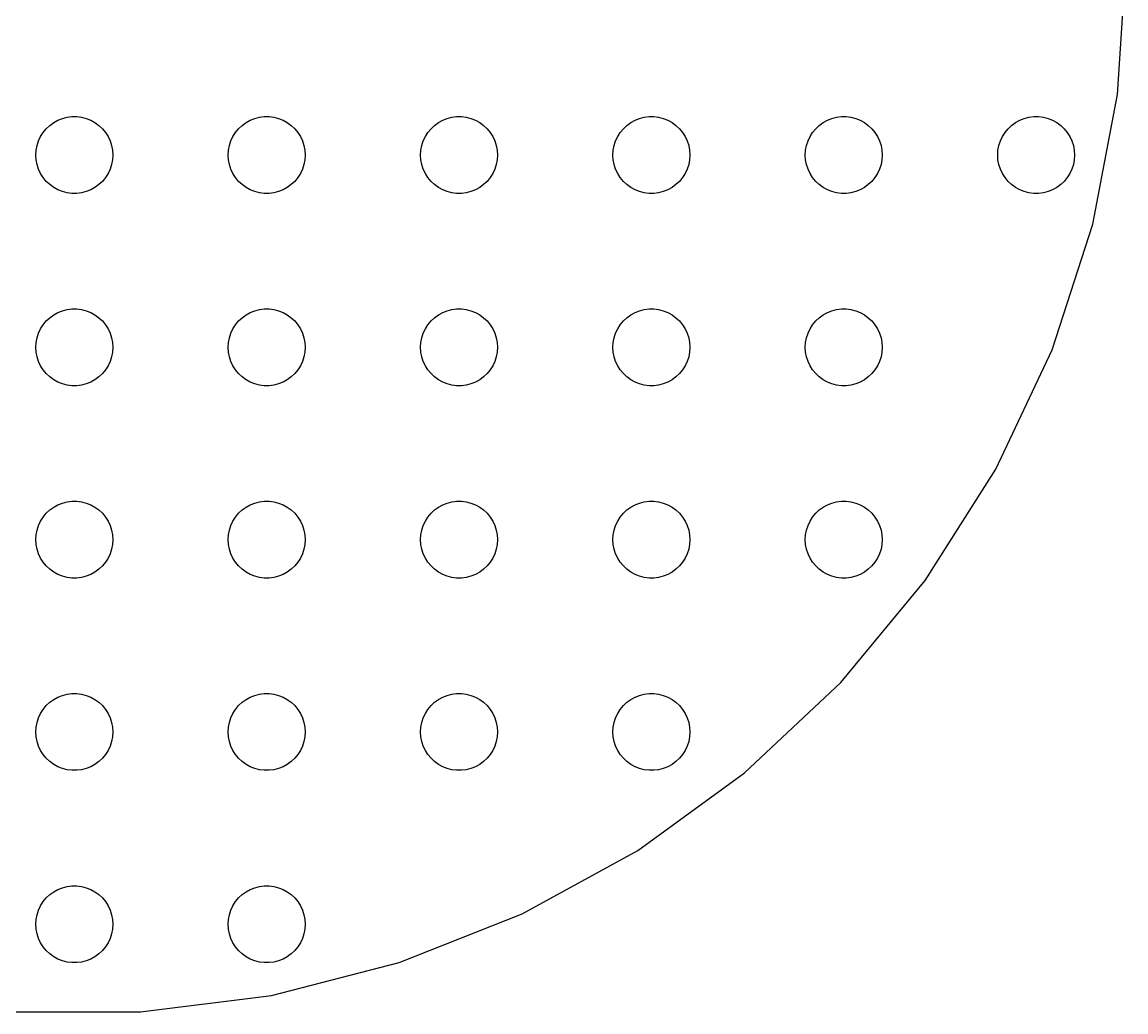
# Model space of a CAD drawing. Header units: metres. Extents: x -82 to 82, y -82 to 82.
# Drawn here: x -4.1 to 82, y -81.8 to -4.6 of the extents above; entities that cross this region are included whole.
import ezdxf

# ---------------------------------------------------------------- set-up
doc = ezdxf.new("R2010")
doc.units = ezdxf.units.M

msp = doc.modelspace()

# ---------------------------------------------------------------- linework, layer by layer
for p, q in [((81.3534, -10.2773), (82, 0)), ((79.4238, -20.3926), (81.3534, -10.2773)), ((-0.56213, -12.0531), (-0.18837, -12.0059)), ((-0.18837, -12.0059), (0.18837, -12.0059)), ((0.18837, -12.0059), (0.56213, -12.0531)), ((14.4379, -12.0531), (14.8116, -12.0059)), ((14.8116, -12.0059), (15.1884, -12.0059)), ((15.1884, -12.0059), (15.5621, -12.0531)), ((29.4379, -12.0531), (29.8116, -12.0059)), ((29.8116, -12.0059), (30.1884, -12.0059)), ((30.1884, -12.0059), (30.5621, -12.0531)), ((44.4379, -12.0531), (44.8116, -12.0059)), ((44.8116, -12.0059), (45.1884, -12.0059)), ((45.1884, -12.0059), (45.5621, -12.0531)), ((59.4379, -12.0531), (59.8116, -12.0059)), ((59.8116, -12.0059), (60.1884, -12.0059)), ((60.1884, -12.0059), (60.5621, -12.0531)), ((74.4379, -12.0531), (74.8116, -12.0059)), ((74.8116, -12.0059), (75.1884, -12.0059)), ((75.1884, -12.0059), (75.5621, -12.0531)), ((-2.1869, -12.9464), (-1.91226, -12.6884)), ((-1.91226, -12.6884), (-1.60747, -12.467)), ((-1.60747, -12.467), (-1.27733, -12.2855)), ((-1.27733, -12.2855), (-0.92705, -12.1468)), ((-0.92705, -12.1468), (-0.56213, -12.0531)), ((0.56213, -12.0531), (0.92705, -12.1468)), ((0.92705, -12.1468), (1.27733, -12.2855)), ((1.27733, -12.2855), (1.60747, -12.467)), ((1.60747, -12.467), (1.91226, -12.6884)), ((1.91226, -12.6884), (2.1869, -12.9464)), ((12.8131, -12.9464), (13.0877, -12.6884)), ((13.0877, -12.6884), (13.3925, -12.467)), ((13.3925, -12.467), (13.7227, -12.2855)), ((13.7227, -12.2855), (14.0729, -12.1468)), ((14.0729, -12.1468), (14.4379, -12.0531)), ((15.5621, -12.0531), (15.927, -12.1468)), ((15.927, -12.1468), (16.2773, -12.2855)), ((16.2773, -12.2855), (16.6075, -12.467)), ((16.6075, -12.467), (16.9123, -12.6884)), ((16.9123, -12.6884), (17.1869, -12.9464)), ((27.8131, -12.9464), (28.0877, -12.6884)), ((28.0877, -12.6884), (28.3925, -12.467)), ((28.3925, -12.467), (28.7227, -12.2855)), ((28.7227, -12.2855), (29.0729, -12.1468)), ((29.0729, -12.1468), (29.4379, -12.0531)), ((30.5621, -12.0531), (30.927, -12.1468)), ((30.927, -12.1468), (31.2773, -12.2855)), ((31.2773, -12.2855), (31.6075, -12.467)), ((31.6075, -12.467), (31.9123, -12.6884)), ((31.9123, -12.6884), (32.1869, -12.9464)), ((42.8131, -12.9464), (43.0877, -12.6884)), ((43.0877, -12.6884), (43.3925, -12.467)), ((43.3925, -12.467), (43.7227, -12.2855)), ((43.7227, -12.2855), (44.0729, -12.1468)), ((44.0729, -12.1468), (44.4379, -12.0531)), ((45.5621, -12.0531), (45.927, -12.1468)), ((45.927, -12.1468), (46.2773, -12.2855)), ((46.2773, -12.2855), (46.6075, -12.467)), ((46.6075, -12.467), (46.9123, -12.6884)), ((46.9123, -12.6884), (47.1869, -12.9464)), ((57.8131, -12.9464), (58.0877, -12.6884)), ((58.0877, -12.6884), (58.3925, -12.467)), ((58.3925, -12.467), (58.7227, -12.2855)), ((58.7227, -12.2855), (59.0729, -12.1468)), ((59.0729, -12.1468), (59.4379, -12.0531)), ((60.5621, -12.0531), (60.927, -12.1468)), ((60.927, -12.1468), (61.2773, -12.2855)), ((61.2773, -12.2855), (61.6075, -12.467)), ((61.6075, -12.467), (61.9123, -12.6884)), ((61.9123, -12.6884), (62.1869, -12.9464)), ((72.8131, -12.9464), (73.0877, -12.6884)), ((73.0877, -12.6884), (73.3925, -12.467)), ((73.3925, -12.467), (73.7227, -12.2855)), ((73.7227, -12.2855), (74.073, -12.1468)), ((74.073, -12.1468), (74.4379, -12.0531)), ((75.5621, -12.0531), (75.927, -12.1468)), ((75.927, -12.1468), (76.2773, -12.2855)), ((76.2773, -12.2855), (76.6075, -12.467)), ((76.6075, -12.467), (76.9123, -12.6884)), ((76.9123, -12.6884), (77.1869, -12.9464)), ((-2.78932, -13.8956), (-2.62891, -13.5547)), ((-2.62891, -13.5547), (-2.42705, -13.2366)), ((-2.42705, -13.2366), (-2.1869, -12.9464)), ((2.1869, -12.9464), (2.42705, -13.2366)), ((2.42705, -13.2366), (2.62891, -13.5547)), ((2.62891, -13.5547), (2.78932, -13.8956)), ((12.2107, -13.8956), (12.3711, -13.5547)), ((12.3711, -13.5547), (12.5729, -13.2366)), ((12.5729, -13.2366), (12.8131, -12.9464)), ((17.1869, -12.9464), (17.427, -13.2366)), ((17.427, -13.2366), (17.6289, -13.5547)), ((17.6289, -13.5547), (17.7893, -13.8956)), ((27.2107, -13.8956), (27.3711, -13.5547)), ((27.3711, -13.5547), (27.5729, -13.2366)), ((27.5729, -13.2366), (27.8131, -12.9464)), ((32.1869, -12.9464), (32.427, -13.2366)), ((32.427, -13.2366), (32.6289, -13.5547)), ((32.6289, -13.5547), (32.7893, -13.8956)), ((42.2107, -13.8956), (42.3711, -13.5547)), ((42.3711, -13.5547), (42.5729, -13.2366)), ((42.5729, -13.2366), (42.8131, -12.9464)), ((47.1869, -12.9464), (47.427, -13.2366)), ((47.427, -13.2366), (47.6289, -13.5547)), ((47.6289, -13.5547), (47.7893, -13.8956)), ((57.2107, -13.8956), (57.3711, -13.5547)), ((57.3711, -13.5547), (57.5729, -13.2366)), ((57.5729, -13.2366), (57.8131, -12.9464)), ((62.1869, -12.9464), (62.427, -13.2366)), ((62.427, -13.2366), (62.6289, -13.5547)), ((62.6289, -13.5547), (62.7893, -13.8956)), ((72.2107, -13.8956), (72.3711, -13.5547)), ((72.3711, -13.5547), (72.573, -13.2366)), ((72.573, -13.2366), (72.8131, -12.9464)), ((77.1869, -12.9464), (77.427, -13.2366)), ((77.427, -13.2366), (77.6289, -13.5547)), ((77.6289, -13.5547), (77.7893, -13.8956)), ((-3, -15), (-2.97633, -14.624)), ((-2.97633, -14.624), (-2.90575, -14.2539)), ((-2.90575, -14.2539), (-2.78932, -13.8956)), ((2.78932, -13.8956), (2.90575, -14.2539)), ((2.90575, -14.2539), (2.97633, -14.624)), ((2.97633, -14.624), (3, -15)), ((12, -15), (12.0237, -14.624)), ((12.0237, -14.624), (12.0942, -14.2539)), ((12.0942, -14.2539), (12.2107, -13.8956)), ((17.7893, -13.8956), (17.9057, -14.2539)), ((17.9057, -14.2539), (17.9763, -14.624)), ((17.9763, -14.624), (18, -15)), ((27, -15), (27.0237, -14.624)), ((27.0237, -14.624), (27.0942, -14.2539)), ((27.0942, -14.2539), (27.2107, -13.8956)), ((32.7893, -13.8956), (32.9057, -14.2539)), ((32.9057, -14.2539), (32.9763, -14.624)), ((32.9763, -14.624), (33, -15)), ((42, -15), (42.0237, -14.624)), ((42.0237, -14.624), (42.0942, -14.2539)), ((42.0942, -14.2539), (42.2107, -13.8956)), ((47.7893, -13.8956), (47.9057, -14.2539)), ((47.9057, -14.2539), (47.9763, -14.624)), ((47.9763, -14.624), (48, -15)), ((57, -15), (57.0237, -14.624)), ((57.0237, -14.624), (57.0942, -14.2539)), ((57.0942, -14.2539), (57.2107, -13.8956)), ((62.7893, -13.8956), (62.9057, -14.2539)), ((62.9057, -14.2539), (62.9763, -14.624)), ((62.9763, -14.624), (63, -15)), ((72, -15), (72.0237, -14.624)), ((72.0237, -14.624), (72.0943, -14.2539)), ((72.0943, -14.2539), (72.2107, -13.8956)), ((77.7893, -13.8956), (77.9057, -14.2539)), ((77.9057, -14.2539), (77.9763, -14.624)), ((77.9763, -14.624), (78, -15)), ((-2.97633, -15.376), (-3, -15)), ((-2.90575, -15.7461), (-2.97633, -15.376)), ((2.97633, -15.376), (2.90575, -15.7461)), ((3, -15), (2.97633, -15.376)), ((12.0237, -15.376), (12, -15)), ((12.0942, -15.7461), (12.0237, -15.376)), ((17.9763, -15.376), (17.9057, -15.7461)), ((18, -15), (17.9763, -15.376)), ((27.0237, -15.376), (27, -15)), ((27.0942, -15.7461), (27.0237, -15.376)), ((32.9763, -15.376), (32.9057, -15.7461)), ((33, -15), (32.9763, -15.376)), ((42.0237, -15.376), (42, -15)), ((42.0942, -15.7461), (42.0237, -15.376)), ((47.9763, -15.376), (47.9057, -15.7461)), ((48, -15), (47.9763, -15.376)), ((57.0237, -15.376), (57, -15)), ((57.0942, -15.7461), (57.0237, -15.376)), ((62.9763, -15.376), (62.9057, -15.7461)), ((63, -15), (62.9763, -15.376)), ((72.0237, -15.376), (72, -15)), ((72.0943, -15.7461), (72.0237, -15.376)), ((77.9763, -15.376), (77.9057, -15.7461)), ((78, -15), (77.9763, -15.376)), ((-2.78932, -16.1044), (-2.90575, -15.7461)), ((-2.62891, -16.4453), (-2.78932, -16.1044)), ((2.78932, -16.1044), (2.62891, -16.4453)), ((2.90575, -15.7461), (2.78932, -16.1044)), ((12.2107, -16.1044), (12.0942, -15.7461)), ((12.3711, -16.4453), (12.2107, -16.1044)), ((17.7893, -16.1044), (17.6289, -16.4453)), ((17.9057, -15.7461), (17.7893, -16.1044)), ((27.2107, -16.1044), (27.0942, -15.7461)), ((27.3711, -16.4453), (27.2107, -16.1044)), ((32.7893, -16.1044), (32.6289, -16.4453)), ((32.9057, -15.7461), (32.7893, -16.1044)), ((42.2107, -16.1044), (42.0942, -15.7461)), ((42.3711, -16.4453), (42.2107, -16.1044)), ((47.7893, -16.1044), (47.6289, -16.4453)), ((47.9057, -15.7461), (47.7893, -16.1044)), ((57.2107, -16.1044), (57.0942, -15.7461)), ((57.3711, -16.4453), (57.2107, -16.1044)), ((62.7893, -16.1044), (62.6289, -16.4453)), ((62.9057, -15.7461), (62.7893, -16.1044)), ((72.2107, -16.1044), (72.0943, -15.7461)), ((72.3711, -16.4453), (72.2107, -16.1044)), ((77.7893, -16.1044), (77.6289, -16.4453)), ((77.9057, -15.7461), (77.7893, -16.1044)), ((-2.42705, -16.7634), (-2.62891, -16.4453)), ((-2.1869, -17.0536), (-2.42705, -16.7634)), ((-1.91226, -17.3115), (-2.1869, -17.0536)), ((2.1869, -17.0536), (1.91226, -17.3115)), ((2.42705, -16.7634), (2.1869, -17.0536)), ((2.62891, -16.4453), (2.42705, -16.7634)), ((12.5729, -16.7634), (12.3711, -16.4453)), ((12.8131, -17.0536), (12.5729, -16.7634)), ((13.0877, -17.3115), (12.8131, -17.0536)), ((17.1869, -17.0536), (16.9123, -17.3115)), ((17.427, -16.7634), (17.1869, -17.0536)), ((17.6289, -16.4453), (17.427, -16.7634)), ((27.5729, -16.7634), (27.3711, -16.4453)), ((27.8131, -17.0536), (27.5729, -16.7634)), ((28.0877, -17.3115), (27.8131, -17.0536)), ((32.1869, -17.0536), (31.9123, -17.3115)), ((32.427, -16.7634), (32.1869, -17.0536)), ((32.6289, -16.4453), (32.427, -16.7634)), ((42.5729, -16.7634), (42.3711, -16.4453)), ((42.8131, -17.0536), (42.5729, -16.7634)), ((43.0877, -17.3115), (42.8131, -17.0536)), ((47.1869, -17.0536), (46.9123, -17.3115)), ((47.427, -16.7634), (47.1869, -17.0536)), ((47.6289, -16.4453), (47.427, -16.7634)), ((57.5729, -16.7634), (57.3711, -16.4453)), ((57.8131, -17.0536), (57.5729, -16.7634)), ((58.0877, -17.3115), (57.8131, -17.0536)), ((62.1869, -17.0536), (61.9123, -17.3115)), ((62.427, -16.7634), (62.1869, -17.0536)), ((62.6289, -16.4453), (62.427, -16.7634)), ((72.573, -16.7634), (72.3711, -16.4453)), ((72.8131, -17.0536), (72.573, -16.7634)), ((73.0877, -17.3115), (72.8131, -17.0536)), ((77.1869, -17.0536), (76.9123, -17.3115)), ((77.427, -16.7634), (77.1869, -17.0536)), ((77.6289, -16.4453), (77.427, -16.7634)), ((-1.60747, -17.533), (-1.91226, -17.3115)), ((-1.27733, -17.7145), (-1.60747, -17.533)), ((-0.92705, -17.8532), (-1.27733, -17.7145)), ((-0.56213, -17.9469), (-0.92705, -17.8532)), ((-0.18837, -17.9941), (-0.56213, -17.9469)), ((0.18837, -17.9941), (-0.18837, -17.9941)), ((0.56213, -17.9469), (0.18837, -17.9941)), ((0.92705, -17.8532), (0.56213, -17.9469)), ((1.27733, -17.7145), (0.92705, -17.8532)), ((1.60747, -17.533), (1.27733, -17.7145)), ((1.91226, -17.3115), (1.60747, -17.533)), ((13.3925, -17.533), (13.0877, -17.3115)), ((13.7227, -17.7145), (13.3925, -17.533)), ((14.0729, -17.8532), (13.7227, -17.7145)), ((14.4379, -17.9469), (14.0729, -17.8532)), ((14.8116, -17.9941), (14.4379, -17.9469)), ((15.1884, -17.9941), (14.8116, -17.9941)), ((15.5621, -17.9469), (15.1884, -17.9941)), ((15.927, -17.8532), (15.5621, -17.9469)), ((16.2773, -17.7145), (15.927, -17.8532)), ((16.6075, -17.533), (16.2773, -17.7145)), ((16.9123, -17.3115), (16.6075, -17.533)), ((28.3925, -17.533), (28.0877, -17.3115)), ((28.7227, -17.7145), (28.3925, -17.533)), ((29.0729, -17.8532), (28.7227, -17.7145)), ((29.4379, -17.9469), (29.0729, -17.8532)), ((29.8116, -17.9941), (29.4379, -17.9469)), ((30.1884, -17.9941), (29.8116, -17.9941)), ((30.5621, -17.9469), (30.1884, -17.9941)), ((30.927, -17.8532), (30.5621, -17.9469)), ((31.2773, -17.7145), (30.927, -17.8532)), ((31.6075, -17.533), (31.2773, -17.7145)), ((31.9123, -17.3115), (31.6075, -17.533)), ((43.3925, -17.533), (43.0877, -17.3115)), ((43.7227, -17.7145), (43.3925, -17.533)), ((44.0729, -17.8532), (43.7227, -17.7145)), ((44.4379, -17.9469), (44.0729, -17.8532)), ((44.8116, -17.9941), (44.4379, -17.9469)), ((45.1884, -17.9941), (44.8116, -17.9941)), ((45.5621, -17.9469), (45.1884, -17.9941)), ((45.927, -17.8532), (45.5621, -17.9469)), ((46.2773, -17.7145), (45.927, -17.8532)), ((46.6075, -17.533), (46.2773, -17.7145)), ((46.9123, -17.3115), (46.6075, -17.533)), ((58.3925, -17.533), (58.0877, -17.3115)), ((58.7227, -17.7145), (58.3925, -17.533)), ((59.0729, -17.8532), (58.7227, -17.7145)), ((59.4379, -17.9469), (59.0729, -17.8532)), ((59.8116, -17.9941), (59.4379, -17.9469)), ((60.1884, -17.9941), (59.8116, -17.9941)), ((60.5621, -17.9469), (60.1884, -17.9941)), ((60.927, -17.8532), (60.5621, -17.9469)), ((61.2773, -17.7145), (60.927, -17.8532)), ((61.6075, -17.533), (61.2773, -17.7145)), ((61.9123, -17.3115), (61.6075, -17.533)), ((73.3925, -17.533), (73.0877, -17.3115)), ((73.7227, -17.7145), (73.3925, -17.533)), ((74.073, -17.8532), (73.7227, -17.7145)), ((74.4379, -17.9469), (74.073, -17.8532)), ((74.8116, -17.9941), (74.4379, -17.9469)), ((75.1884, -17.9941), (74.8116, -17.9941)), ((75.5621, -17.9469), (75.1884, -17.9941)), ((75.927, -17.8532), (75.5621, -17.9469)), ((76.2773, -17.7145), (75.927, -17.8532)), ((76.6075, -17.533), (76.2773, -17.7145)), ((76.9123, -17.3115), (76.6075, -17.533)), ((76.2417, -30.1862), (79.4238, -20.3926)), ((-1.91226, -27.6884), (-1.60747, -27.467)), ((-1.60747, -27.467), (-1.27733, -27.2855)), ((-1.27733, -27.2855), (-0.92705, -27.1468)), ((-0.92705, -27.1468), (-0.56213, -27.0531)), ((-0.56213, -27.0531), (-0.18837, -27.0059)), ((-0.18837, -27.0059), (0.18837, -27.0059)), ((0.18837, -27.0059), (0.56213, -27.0531)), ((0.56213, -27.0531), (0.92705, -27.1468)), ((0.92705, -27.1468), (1.27733, -27.2855)), ((1.27733, -27.2855), (1.60747, -27.467)), ((1.60747, -27.467), (1.91226, -27.6884)), ((13.0877, -27.6884), (13.3925, -27.467)), ((13.3925, -27.467), (13.7227, -27.2855)), ((13.7227, -27.2855), (14.0729, -27.1468)), ((14.0729, -27.1468), (14.4379, -27.0531)), ((14.4379, -27.0531), (14.8116, -27.0059)), ((14.8116, -27.0059), (15.1884, -27.0059)), ((15.1884, -27.0059), (15.5621, -27.0531)), ((15.5621, -27.0531), (15.927, -27.1468)), ((15.927, -27.1468), (16.2773, -27.2855)), ((16.2773, -27.2855), (16.6075, -27.467)), ((16.6075, -27.467), (16.9123, -27.6884)), ((28.0877, -27.6884), (28.3925, -27.467)), ((28.3925, -27.467), (28.7227, -27.2855)), ((28.7227, -27.2855), (29.0729, -27.1468)), ((29.0729, -27.1468), (29.4379, -27.0531)), ((29.4379, -27.0531), (29.8116, -27.0059)), ((29.8116, -27.0059), (30.1884, -27.0059)), ((30.1884, -27.0059), (30.5621, -27.0531)), ((30.5621, -27.0531), (30.927, -27.1468)), ((30.927, -27.1468), (31.2773, -27.2855)), ((31.2773, -27.2855), (31.6075, -27.467)), ((31.6075, -27.467), (31.9123, -27.6884)), ((43.0877, -27.6884), (43.3925, -27.467)), ((43.3925, -27.467), (43.7227, -27.2855)), ((43.7227, -27.2855), (44.0729, -27.1468)), ((44.0729, -27.1468), (44.4379, -27.0531)), ((44.4379, -27.0531), (44.8116, -27.0059)), ((44.8116, -27.0059), (45.1884, -27.0059)), ((45.1884, -27.0059), (45.5621, -27.0531)), ((45.5621, -27.0531), (45.927, -27.1468)), ((45.927, -27.1468), (46.2773, -27.2855)), ((46.2773, -27.2855), (46.6075, -27.467)), ((46.6075, -27.467), (46.9123, -27.6884)), ((58.0877, -27.6884), (58.3925, -27.467)), ((58.3925, -27.467), (58.7227, -27.2855)), ((58.7227, -27.2855), (59.0729, -27.1468)), ((59.0729, -27.1468), (59.4379, -27.0531)), ((59.4379, -27.0531), (59.8116, -27.0059)), ((59.8116, -27.0059), (60.1884, -27.0059)), ((60.1884, -27.0059), (60.5621, -27.0531)), ((60.5621, -27.0531), (60.927, -27.1468)), ((60.927, -27.1468), (61.2773, -27.2855)), ((61.2773, -27.2855), (61.6075, -27.467)), ((61.6075, -27.467), (61.9123, -27.6884)), ((-2.62891, -28.5547), (-2.42705, -28.2366)), ((-2.42705, -28.2366), (-2.1869, -27.9464)), ((-2.1869, -27.9464), (-1.91226, -27.6884)), ((1.91226, -27.6884), (2.1869, -27.9464)), ((2.1869, -27.9464), (2.42705, -28.2366)), ((2.42705, -28.2366), (2.62891, -28.5547)), ((12.3711, -28.5547), (12.5729, -28.2366)), ((12.5729, -28.2366), (12.8131, -27.9464)), ((12.8131, -27.9464), (13.0877, -27.6884)), ((16.9123, -27.6884), (17.1869, -27.9464)), ((17.1869, -27.9464), (17.427, -28.2366)), ((17.427, -28.2366), (17.6289, -28.5547)), ((27.3711, -28.5547), (27.5729, -28.2366)), ((27.5729, -28.2366), (27.8131, -27.9464)), ((27.8131, -27.9464), (28.0877, -27.6884)), ((31.9123, -27.6884), (32.1869, -27.9464)), ((32.1869, -27.9464), (32.427, -28.2366)), ((32.427, -28.2366), (32.6289, -28.5547)), ((42.3711, -28.5547), (42.5729, -28.2366)), ((42.5729, -28.2366), (42.8131, -27.9464)), ((42.8131, -27.9464), (43.0877, -27.6884)), ((46.9123, -27.6884), (47.1869, -27.9464)), ((47.1869, -27.9464), (47.427, -28.2366)), ((47.427, -28.2366), (47.6289, -28.5547)), ((57.3711, -28.5547), (57.5729, -28.2366)), ((57.5729, -28.2366), (57.8131, -27.9464)), ((57.8131, -27.9464), (58.0877, -27.6884)), ((61.9123, -27.6884), (62.1869, -27.9464)), ((62.1869, -27.9464), (62.427, -28.2366)), ((62.427, -28.2366), (62.6289, -28.5547)), ((-2.97633, -29.624), (-2.90575, -29.2539)), ((-2.90575, -29.2539), (-2.78932, -28.8956)), ((-2.78932, -28.8956), (-2.62891, -28.5547)), ((2.62891, -28.5547), (2.78932, -28.8956)), ((2.78932, -28.8956), (2.90575, -29.2539)), ((2.90575, -29.2539), (2.97633, -29.624)), ((12.0237, -29.624), (12.0942, -29.2539)), ((12.0942, -29.2539), (12.2107, -28.8956)), ((12.2107, -28.8956), (12.3711, -28.5547)), ((17.6289, -28.5547), (17.7893, -28.8956)), ((17.7893, -28.8956), (17.9057, -29.2539)), ((17.9057, -29.2539), (17.9763, -29.624)), ((27.0237, -29.624), (27.0942, -29.2539)), ((27.0942, -29.2539), (27.2107, -28.8956)), ((27.2107, -28.8956), (27.3711, -28.5547)), ((32.6289, -28.5547), (32.7893, -28.8956)), ((32.7893, -28.8956), (32.9057, -29.2539)), ((32.9057, -29.2539), (32.9763, -29.624)), ((42.0237, -29.624), (42.0942, -29.2539)), ((42.0942, -29.2539), (42.2107, -28.8956)), ((42.2107, -28.8956), (42.3711, -28.5547)), ((47.6289, -28.5547), (47.7893, -28.8956)), ((47.7893, -28.8956), (47.9057, -29.2539)), ((47.9057, -29.2539), (47.9763, -29.624)), ((57.0237, -29.624), (57.0942, -29.2539)), ((57.0942, -29.2539), (57.2107, -28.8956)), ((57.2107, -28.8956), (57.3711, -28.5547)), ((62.6289, -28.5547), (62.7893, -28.8956)), ((62.7893, -28.8956), (62.9057, -29.2539)), ((62.9057, -29.2539), (62.9763, -29.624)), ((-3, -30), (-2.97633, -29.624)), ((-2.97633, -30.376), (-3, -30)), ((2.97633, -29.624), (3, -30)), ((3, -30), (2.97633, -30.376)), ((12, -30), (12.0237, -29.624)), ((12.0237, -30.376), (12, -30)), ((17.9763, -29.624), (18, -30)), ((18, -30), (17.9763, -30.376)), ((27, -30), (27.0237, -29.624)), ((27.0237, -30.376), (27, -30)), ((32.9763, -29.624), (33, -30)), ((33, -30), (32.9763, -30.376)), ((42, -30), (42.0237, -29.624)), ((42.0237, -30.376), (42, -30)), ((47.9763, -29.624), (48, -30)), ((48, -30), (47.9763, -30.376)), ((57, -30), (57.0237, -29.624)), ((57.0237, -30.376), (57, -30)), ((62.9763, -29.624), (63, -30)), ((63, -30), (62.9763, -30.376)), ((-2.90575, -30.7461), (-2.97633, -30.376)), ((-2.78932, -31.1044), (-2.90575, -30.7461)), ((2.90575, -30.7461), (2.78932, -31.1044)), ((2.97633, -30.376), (2.90575, -30.7461)), ((12.0942, -30.7461), (12.0237, -30.376)), ((12.2107, -31.1044), (12.0942, -30.7461)), ((17.9057, -30.7461), (17.7893, -31.1044)), ((17.9763, -30.376), (17.9057, -30.7461)), ((27.0942, -30.7461), (27.0237, -30.376)), ((27.2107, -31.1044), (27.0942, -30.7461)), ((32.9057, -30.7461), (32.7893, -31.1044)), ((32.9763, -30.376), (32.9057, -30.7461)), ((42.0942, -30.7461), (42.0237, -30.376)), ((42.2107, -31.1044), (42.0942, -30.7461)), ((47.9057, -30.7461), (47.7893, -31.1044)), ((47.9763, -30.376), (47.9057, -30.7461)), ((57.0942, -30.7461), (57.0237, -30.376)), ((57.2107, -31.1044), (57.0942, -30.7461)), ((62.9057, -30.7461), (62.7893, -31.1044)), ((62.9763, -30.376), (62.9057, -30.7461)), ((71.8571, -39.5038), (76.2417, -30.1862)), ((-2.62891, -31.4453), (-2.78932, -31.1044)), ((-2.42705, -31.7634), (-2.62891, -31.4453)), ((-2.1869, -32.0536), (-2.42705, -31.7634)), ((2.42705, -31.7634), (2.1869, -32.0536)), ((2.62891, -31.4453), (2.42705, -31.7634)), ((2.78932, -31.1044), (2.62891, -31.4453)), ((12.3711, -31.4453), (12.2107, -31.1044)), ((12.5729, -31.7634), (12.3711, -31.4453)), ((12.8131, -32.0536), (12.5729, -31.7634)), ((17.427, -31.7634), (17.1869, -32.0536)), ((17.6289, -31.4453), (17.427, -31.7634)), ((17.7893, -31.1044), (17.6289, -31.4453)), ((27.3711, -31.4453), (27.2107, -31.1044)), ((27.5729, -31.7634), (27.3711, -31.4453)), ((27.8131, -32.0536), (27.5729, -31.7634)), ((32.427, -31.7634), (32.1869, -32.0536)), ((32.6289, -31.4453), (32.427, -31.7634)), ((32.7893, -31.1044), (32.6289, -31.4453)), ((42.3711, -31.4453), (42.2107, -31.1044)), ((42.5729, -31.7634), (42.3711, -31.4453)), ((42.8131, -32.0536), (42.5729, -31.7634)), ((47.427, -31.7634), (47.1869, -32.0536)), ((47.6289, -31.4453), (47.427, -31.7634)), ((47.7893, -31.1044), (47.6289, -31.4453)), ((57.3711, -31.4453), (57.2107, -31.1044)), ((57.5729, -31.7634), (57.3711, -31.4453)), ((57.8131, -32.0536), (57.5729, -31.7634)), ((62.427, -31.7634), (62.1869, -32.0536)), ((62.6289, -31.4453), (62.427, -31.7634)), ((62.7893, -31.1044), (62.6289, -31.4453)), ((-1.91226, -32.3115), (-2.1869, -32.0536)), ((-1.60747, -32.533), (-1.91226, -32.3115)), ((-1.27733, -32.7145), (-1.60747, -32.533)), ((1.60747, -32.533), (1.27733, -32.7145)), ((1.91226, -32.3115), (1.60747, -32.533)), ((2.1869, -32.0536), (1.91226, -32.3115)), ((13.0877, -32.3115), (12.8131, -32.0536)), ((13.3925, -32.533), (13.0877, -32.3115)), ((13.7227, -32.7145), (13.3925, -32.533)), ((16.6075, -32.533), (16.2773, -32.7145)), ((16.9123, -32.3115), (16.6075, -32.533)), ((17.1869, -32.0536), (16.9123, -32.3115)), ((28.0877, -32.3115), (27.8131, -32.0536)), ((28.3925, -32.533), (28.0877, -32.3115)), ((28.7227, -32.7145), (28.3925, -32.533)), ((31.6075, -32.533), (31.2773, -32.7145)), ((31.9123, -32.3115), (31.6075, -32.533)), ((32.1869, -32.0536), (31.9123, -32.3115)), ((43.0877, -32.3115), (42.8131, -32.0536)), ((43.3925, -32.533), (43.0877, -32.3115)), ((43.7227, -32.7145), (43.3925, -32.533)), ((46.6075, -32.533), (46.2773, -32.7145)), ((46.9123, -32.3115), (46.6075, -32.533)), ((47.1869, -32.0536), (46.9123, -32.3115)), ((58.0877, -32.3115), (57.8131, -32.0536)), ((58.3925, -32.533), (58.0877, -32.3115)), ((58.7227, -32.7145), (58.3925, -32.533)), ((61.6075, -32.533), (61.2773, -32.7145)), ((61.9123, -32.3115), (61.6075, -32.533)), ((62.1869, -32.0536), (61.9123, -32.3115)), ((-0.92705, -32.8532), (-1.27733, -32.7145)), ((-0.56213, -32.9469), (-0.92705, -32.8532)), ((-0.18837, -32.9941), (-0.56213, -32.9469)), ((0.18837, -32.9941), (-0.18837, -32.9941)), ((0.56213, -32.9469), (0.18837, -32.9941)), ((0.92705, -32.8532), (0.56213, -32.9469)), ((1.27733, -32.7145), (0.92705, -32.8532)), ((14.0729, -32.8532), (13.7227, -32.7145)), ((14.4379, -32.9469), (14.0729, -32.8532)), ((14.8116, -32.9941), (14.4379, -32.9469)), ((15.1884, -32.9941), (14.8116, -32.9941)), ((15.5621, -32.9469), (15.1884, -32.9941)), ((15.927, -32.8532), (15.5621, -32.9469)), ((16.2773, -32.7145), (15.927, -32.8532)), ((29.0729, -32.8532), (28.7227, -32.7145)), ((29.4379, -32.9469), (29.0729, -32.8532)), ((29.8116, -32.9941), (29.4379, -32.9469)), ((30.1884, -32.9941), (29.8116, -32.9941)), ((30.5621, -32.9469), (30.1884, -32.9941)), ((30.927, -32.8532), (30.5621, -32.9469)), ((31.2773, -32.7145), (30.927, -32.8532)), ((44.0729, -32.8532), (43.7227, -32.7145)), ((44.4379, -32.9469), (44.0729, -32.8532)), ((44.8116, -32.9941), (44.4379, -32.9469)), ((45.1884, -32.9941), (44.8116, -32.9941)), ((45.5621, -32.9469), (45.1884, -32.9941)), ((45.927, -32.8532), (45.5621, -32.9469)), ((46.2773, -32.7145), (45.927, -32.8532)), ((59.0729, -32.8532), (58.7227, -32.7145)), ((59.4379, -32.9469), (59.0729, -32.8532)), ((59.8116, -32.9941), (59.4379, -32.9469)), ((60.1884, -32.9941), (59.8116, -32.9941)), ((60.5621, -32.9469), (60.1884, -32.9941)), ((60.927, -32.8532), (60.5621, -32.9469)), ((61.2773, -32.7145), (60.927, -32.8532)), ((66.3394, -48.1984), (71.8571, -39.5038)), ((-1.27733, -42.2855), (-0.92705, -42.1468)), ((-0.92705, -42.1468), (-0.56213, -42.0531)), ((-0.56213, -42.0531), (-0.18837, -42.0059)), ((-0.18837, -42.0059), (0.18837, -42.0059)), ((0.18837, -42.0059), (0.56213, -42.0531)), ((0.56213, -42.0531), (0.92705, -42.1468)), ((0.92705, -42.1468), (1.27733, -42.2855)), ((13.7227, -42.2855), (14.0729, -42.1468)), ((14.0729, -42.1468), (14.4379, -42.0531)), ((14.4379, -42.0531), (14.8116, -42.0059)), ((14.8116, -42.0059), (15.1884, -42.0059)), ((15.1884, -42.0059), (15.5621, -42.0531)), ((15.5621, -42.0531), (15.927, -42.1468)), ((15.927, -42.1468), (16.2773, -42.2855)), ((28.7227, -42.2855), (29.0729, -42.1468)), ((29.0729, -42.1468), (29.4379, -42.0531)), ((29.4379, -42.0531), (29.8116, -42.0059)), ((29.8116, -42.0059), (30.1884, -42.0059)), ((30.1884, -42.0059), (30.5621, -42.0531)), ((30.5621, -42.0531), (30.927, -42.1468)), ((30.927, -42.1468), (31.2773, -42.2855)), ((43.7227, -42.2855), (44.0729, -42.1468)), ((44.0729, -42.1468), (44.4379, -42.0531)), ((44.4379, -42.0531), (44.8116, -42.0059)), ((44.8116, -42.0059), (45.1884, -42.0059)), ((45.1884, -42.0059), (45.5621, -42.0531)), ((45.5621, -42.0531), (45.927, -42.1468)), ((45.927, -42.1468), (46.2773, -42.2855)), ((58.7227, -42.2855), (59.0729, -42.1468)), ((59.0729, -42.1468), (59.4379, -42.0531)), ((59.4379, -42.0531), (59.8116, -42.0059)), ((59.8116, -42.0059), (60.1884, -42.0059)), ((60.1884, -42.0059), (60.5621, -42.0531)), ((60.5621, -42.0531), (60.927, -42.1468)), ((60.927, -42.1468), (61.2773, -42.2855)), ((-2.42705, -43.2366), (-2.1869, -42.9464)), ((-2.1869, -42.9464), (-1.91226, -42.6885)), ((-1.91226, -42.6885), (-1.60747, -42.467)), ((-1.60747, -42.467), (-1.27733, -42.2855)), ((1.27733, -42.2855), (1.60747, -42.467)), ((1.60747, -42.467), (1.91226, -42.6885)), ((1.91226, -42.6885), (2.1869, -42.9464)), ((2.1869, -42.9464), (2.42705, -43.2366)), ((12.5729, -43.2366), (12.8131, -42.9464)), ((12.8131, -42.9464), (13.0877, -42.6885)), ((13.0877, -42.6885), (13.3925, -42.467)), ((13.3925, -42.467), (13.7227, -42.2855)), ((16.2773, -42.2855), (16.6075, -42.467)), ((16.6075, -42.467), (16.9123, -42.6885)), ((16.9123, -42.6885), (17.1869, -42.9464)), ((17.1869, -42.9464), (17.427, -43.2366)), ((27.5729, -43.2366), (27.8131, -42.9464)), ((27.8131, -42.9464), (28.0877, -42.6885)), ((28.0877, -42.6885), (28.3925, -42.467)), ((28.3925, -42.467), (28.7227, -42.2855)), ((31.2773, -42.2855), (31.6075, -42.467)), ((31.6075, -42.467), (31.9123, -42.6885)), ((31.9123, -42.6885), (32.1869, -42.9464)), ((32.1869, -42.9464), (32.427, -43.2366)), ((42.5729, -43.2366), (42.8131, -42.9464)), ((42.8131, -42.9464), (43.0877, -42.6885)), ((43.0877, -42.6885), (43.3925, -42.467)), ((43.3925, -42.467), (43.7227, -42.2855)), ((46.2773, -42.2855), (46.6075, -42.467)), ((46.6075, -42.467), (46.9123, -42.6885)), ((46.9123, -42.6885), (47.1869, -42.9464)), ((47.1869, -42.9464), (47.427, -43.2366)), ((57.5729, -43.2366), (57.8131, -42.9464)), ((57.8131, -42.9464), (58.0877, -42.6885)), ((58.0877, -42.6885), (58.3925, -42.467)), ((58.3925, -42.467), (58.7227, -42.2855)), ((61.2773, -42.2855), (61.6075, -42.467)), ((61.6075, -42.467), (61.9123, -42.6885)), ((61.9123, -42.6885), (62.1869, -42.9464)), ((62.1869, -42.9464), (62.427, -43.2366)), ((-2.90575, -44.2539), (-2.78932, -43.8956)), ((-2.78932, -43.8956), (-2.62891, -43.5547)), ((-2.62891, -43.5547), (-2.42705, -43.2366)), ((2.42705, -43.2366), (2.62891, -43.5547)), ((2.62891, -43.5547), (2.78932, -43.8956)), ((2.78932, -43.8956), (2.90575, -44.2539)), ((12.0942, -44.2539), (12.2107, -43.8956)), ((12.2107, -43.8956), (12.3711, -43.5547)), ((12.3711, -43.5547), (12.5729, -43.2366)), ((17.427, -43.2366), (17.6289, -43.5547)), ((17.6289, -43.5547), (17.7893, -43.8956)), ((17.7893, -43.8956), (17.9057, -44.2539)), ((27.0942, -44.2539), (27.2107, -43.8956)), ((27.2107, -43.8956), (27.3711, -43.5547)), ((27.3711, -43.5547), (27.5729, -43.2366)), ((32.427, -43.2366), (32.6289, -43.5547)), ((32.6289, -43.5547), (32.7893, -43.8956)), ((32.7893, -43.8956), (32.9057, -44.2539)), ((42.0942, -44.2539), (42.2107, -43.8956)), ((42.2107, -43.8956), (42.3711, -43.5547)), ((42.3711, -43.5547), (42.5729, -43.2366)), ((47.427, -43.2366), (47.6289, -43.5547)), ((47.6289, -43.5547), (47.7893, -43.8956)), ((47.7893, -43.8956), (47.9057, -44.2539)), ((57.0942, -44.2539), (57.2107, -43.8956)), ((57.2107, -43.8956), (57.3711, -43.5547)), ((57.3711, -43.5547), (57.5729, -43.2366)), ((62.427, -43.2366), (62.6289, -43.5547)), ((62.6289, -43.5547), (62.7893, -43.8956)), ((62.7893, -43.8956), (62.9057, -44.2539)), ((-3, -45), (-2.97633, -44.624)), ((-2.97633, -44.624), (-2.90575, -44.2539)), ((2.90575, -44.2539), (2.97633, -44.624)), ((2.97633, -44.624), (3, -45)), ((12, -45), (12.0237, -44.624)), ((12.0237, -44.624), (12.0942, -44.2539)), ((17.9057, -44.2539), (17.9763, -44.624)), ((17.9763, -44.624), (18, -45)), ((27, -45), (27.0237, -44.624)), ((27.0237, -44.624), (27.0942, -44.2539)), ((32.9057, -44.2539), (32.9763, -44.624)), ((32.9763, -44.624), (33, -45)), ((42, -45), (42.0237, -44.624)), ((42.0237, -44.624), (42.0942, -44.2539)), ((47.9057, -44.2539), (47.9763, -44.624)), ((47.9763, -44.624), (48, -45)), ((57, -45), (57.0237, -44.624)), ((57.0237, -44.624), (57.0942, -44.2539)), ((62.9057, -44.2539), (62.9763, -44.624)), ((62.9763, -44.624), (63, -45)), ((-2.97633, -45.376), (-3, -45)), ((-2.90575, -45.7461), (-2.97633, -45.376)), ((2.97633, -45.376), (2.90575, -45.7461)), ((3, -45), (2.97633, -45.376)), ((12.0237, -45.376), (12, -45)), ((12.0942, -45.7461), (12.0237, -45.376)), ((17.9763, -45.376), (17.9057, -45.7461)), ((18, -45), (17.9763, -45.376)), ((27.0237, -45.376), (27, -45)), ((27.0942, -45.7461), (27.0237, -45.376)), ((32.9763, -45.376), (32.9057, -45.7461)), ((33, -45), (32.9763, -45.376)), ((42.0237, -45.376), (42, -45)), ((42.0942, -45.7461), (42.0237, -45.376)), ((47.9763, -45.376), (47.9057, -45.7461)), ((48, -45), (47.9763, -45.376)), ((57.0237, -45.376), (57, -45)), ((57.0942, -45.7461), (57.0237, -45.376)), ((62.9763, -45.376), (62.9057, -45.7461)), ((63, -45), (62.9763, -45.376)), ((-2.78932, -46.1044), (-2.90575, -45.7461)), ((-2.62891, -46.4453), (-2.78932, -46.1044)), ((-2.42705, -46.7634), (-2.62891, -46.4453)), ((2.62891, -46.4453), (2.42705, -46.7634)), ((2.78932, -46.1044), (2.62891, -46.4453)), ((2.90575, -45.7461), (2.78932, -46.1044)), ((12.2107, -46.1044), (12.0942, -45.7461)), ((12.3711, -46.4453), (12.2107, -46.1044)), ((12.5729, -46.7634), (12.3711, -46.4453)), ((17.6289, -46.4453), (17.427, -46.7634)), ((17.7893, -46.1044), (17.6289, -46.4453)), ((17.9057, -45.7461), (17.7893, -46.1044)), ((27.2107, -46.1044), (27.0942, -45.7461)), ((27.3711, -46.4453), (27.2107, -46.1044)), ((27.5729, -46.7634), (27.3711, -46.4453)), ((32.6289, -46.4453), (32.427, -46.7634)), ((32.7893, -46.1044), (32.6289, -46.4453)), ((32.9057, -45.7461), (32.7893, -46.1044)), ((42.2107, -46.1044), (42.0942, -45.7461)), ((42.3711, -46.4453), (42.2107, -46.1044)), ((42.5729, -46.7634), (42.3711, -46.4453)), ((47.6289, -46.4453), (47.427, -46.7634)), ((47.7893, -46.1044), (47.6289, -46.4453)), ((47.9057, -45.7461), (47.7893, -46.1044)), ((57.2107, -46.1044), (57.0942, -45.7461)), ((57.3711, -46.4453), (57.2107, -46.1044)), ((57.5729, -46.7634), (57.3711, -46.4453)), ((62.6289, -46.4453), (62.427, -46.7634)), ((62.7893, -46.1044), (62.6289, -46.4453)), ((62.9057, -45.7461), (62.7893, -46.1044)), ((-2.1869, -47.0536), (-2.42705, -46.7634)), ((-1.91226, -47.3115), (-2.1869, -47.0536)), ((-1.60747, -47.533), (-1.91226, -47.3115)), ((1.91226, -47.3115), (1.60747, -47.533)), ((2.1869, -47.0536), (1.91226, -47.3115)), ((2.42705, -46.7634), (2.1869, -47.0536)), ((12.8131, -47.0536), (12.5729, -46.7634)), ((13.0877, -47.3115), (12.8131, -47.0536)), ((13.3925, -47.533), (13.0877, -47.3115)), ((16.9123, -47.3115), (16.6075, -47.533)), ((17.1869, -47.0536), (16.9123, -47.3115)), ((17.427, -46.7634), (17.1869, -47.0536)), ((27.8131, -47.0536), (27.5729, -46.7634)), ((28.0877, -47.3115), (27.8131, -47.0536)), ((28.3925, -47.533), (28.0877, -47.3115)), ((31.9123, -47.3115), (31.6075, -47.533)), ((32.1869, -47.0536), (31.9123, -47.3115)), ((32.427, -46.7634), (32.1869, -47.0536)), ((42.8131, -47.0536), (42.5729, -46.7634)), ((43.0877, -47.3115), (42.8131, -47.0536)), ((43.3925, -47.533), (43.0877, -47.3115)), ((46.9123, -47.3115), (46.6075, -47.533)), ((47.1869, -47.0536), (46.9123, -47.3115)), ((47.427, -46.7634), (47.1869, -47.0536)), ((57.8131, -47.0536), (57.5729, -46.7634)), ((58.0877, -47.3115), (57.8131, -47.0536)), ((58.3925, -47.533), (58.0877, -47.3115)), ((61.9123, -47.3115), (61.6075, -47.533)), ((62.1869, -47.0536), (61.9123, -47.3115)), ((62.427, -46.7634), (62.1869, -47.0536)), ((-1.27733, -47.7145), (-1.60747, -47.533)), ((-0.92705, -47.8532), (-1.27733, -47.7145)), ((-0.56213, -47.9469), (-0.92705, -47.8532)), ((-0.18837, -47.9941), (-0.56213, -47.9469)), ((0.18837, -47.9941), (-0.18837, -47.9941)), ((0.56213, -47.9469), (0.18837, -47.9941)), ((0.92705, -47.8532), (0.56213, -47.9469)), ((1.27733, -47.7145), (0.92705, -47.8532)), ((1.60747, -47.533), (1.27733, -47.7145)), ((13.7227, -47.7145), (13.3925, -47.533)), ((14.0729, -47.8532), (13.7227, -47.7145)), ((14.4379, -47.9469), (14.0729, -47.8532)), ((14.8116, -47.9941), (14.4379, -47.9469)), ((15.1884, -47.9941), (14.8116, -47.9941)), ((15.5621, -47.9469), (15.1884, -47.9941)), ((15.927, -47.8532), (15.5621, -47.9469)), ((16.2773, -47.7145), (15.927, -47.8532)), ((16.6075, -47.533), (16.2773, -47.7145)), ((28.7227, -47.7145), (28.3925, -47.533)), ((29.0729, -47.8532), (28.7227, -47.7145)), ((29.4379, -47.9469), (29.0729, -47.8532)), ((29.8116, -47.9941), (29.4379, -47.9469)), ((30.1884, -47.9941), (29.8116, -47.9941)), ((30.5621, -47.9469), (30.1884, -47.9941)), ((30.927, -47.8532), (30.5621, -47.9469)), ((31.2773, -47.7145), (30.927, -47.8532)), ((31.6075, -47.533), (31.2773, -47.7145)), ((43.7227, -47.7145), (43.3925, -47.533)), ((44.0729, -47.8532), (43.7227, -47.7145)), ((44.4379, -47.9469), (44.0729, -47.8532)), ((44.8116, -47.9941), (44.4379, -47.9469)), ((45.1884, -47.9941), (44.8116, -47.9941)), ((45.5621, -47.9469), (45.1884, -47.9941)), ((45.927, -47.8532), (45.5621, -47.9469)), ((46.2773, -47.7145), (45.927, -47.8532)), ((46.6075, -47.533), (46.2773, -47.7145)), ((58.7227, -47.7145), (58.3925, -47.533)), ((59.0729, -47.8532), (58.7227, -47.7145)), ((59.4379, -47.9469), (59.0729, -47.8532)), ((59.8116, -47.9941), (59.4379, -47.9469)), ((59.7754, -56.1329), (66.3394, -48.1984)), ((60.1884, -47.9941), (59.8116, -47.9941)), ((60.5621, -47.9469), (60.1884, -47.9941)), ((60.927, -47.8532), (60.5621, -47.9469)), ((61.2773, -47.7145), (60.927, -47.8532)), ((61.6075, -47.533), (61.2773, -47.7145)), ((52.2688, -63.1821), (59.7754, -56.1329)), ((-1.91226, -57.6885), (-1.60747, -57.467)), ((-1.60747, -57.467), (-1.27733, -57.2855)), ((-1.27733, -57.2855), (-0.92705, -57.1468)), ((-0.92705, -57.1468), (-0.56213, -57.0531)), ((-0.56213, -57.0531), (-0.18837, -57.0059)), ((-0.18837, -57.0059), (0.18837, -57.0059)), ((0.18837, -57.0059), (0.56213, -57.0531)), ((0.56213, -57.0531), (0.92705, -57.1468)), ((0.92705, -57.1468), (1.27733, -57.2855)), ((1.27733, -57.2855), (1.60747, -57.467)), ((1.60747, -57.467), (1.91226, -57.6885)), ((13.0877, -57.6885), (13.3925, -57.467)), ((13.3925, -57.467), (13.7227, -57.2855)), ((13.7227, -57.2855), (14.0729, -57.1468)), ((14.0729, -57.1468), (14.4379, -57.0531)), ((14.4379, -57.0531), (14.8116, -57.0059)), ((14.8116, -57.0059), (15.1884, -57.0059)), ((15.1884, -57.0059), (15.5621, -57.0531)), ((15.5621, -57.0531), (15.927, -57.1468)), ((15.927, -57.1468), (16.2773, -57.2855)), ((16.2773, -57.2855), (16.6075, -57.467)), ((16.6075, -57.467), (16.9123, -57.6885)), ((28.0877, -57.6885), (28.3925, -57.467)), ((28.3925, -57.467), (28.7227, -57.2855)), ((28.7227, -57.2855), (29.0729, -57.1468)), ((29.0729, -57.1468), (29.4379, -57.0531)), ((29.4379, -57.0531), (29.8116, -57.0059)), ((29.8116, -57.0059), (30.1884, -57.0059)), ((30.1884, -57.0059), (30.5621, -57.0531)), ((30.5621, -57.0531), (30.927, -57.1468)), ((30.927, -57.1468), (31.2773, -57.2855)), ((31.2773, -57.2855), (31.6075, -57.467)), ((31.6075, -57.467), (31.9123, -57.6885)), ((43.0877, -57.6885), (43.3925, -57.467)), ((43.3925, -57.467), (43.7227, -57.2855)), ((43.7227, -57.2855), (44.0729, -57.1468)), ((44.0729, -57.1468), (44.4379, -57.0531)), ((44.4379, -57.0531), (44.8116, -57.0059)), ((44.8116, -57.0059), (45.1884, -57.0059)), ((45.1884, -57.0059), (45.5621, -57.0531)), ((45.5621, -57.0531), (45.927, -57.1468)), ((45.927, -57.1468), (46.2773, -57.2855)), ((46.2773, -57.2855), (46.6075, -57.467)), ((46.6075, -57.467), (46.9123, -57.6885)), ((-2.62891, -58.5547), (-2.42705, -58.2366)), ((-2.42705, -58.2366), (-2.1869, -57.9464)), ((-2.1869, -57.9464), (-1.91226, -57.6885)), ((1.91226, -57.6885), (2.1869, -57.9464)), ((2.1869, -57.9464), (2.42705, -58.2366)), ((2.42705, -58.2366), (2.62891, -58.5547)), ((12.3711, -58.5547), (12.5729, -58.2366)), ((12.5729, -58.2366), (12.8131, -57.9464)), ((12.8131, -57.9464), (13.0877, -57.6885)), ((16.9123, -57.6885), (17.1869, -57.9464)), ((17.1869, -57.9464), (17.427, -58.2366)), ((17.427, -58.2366), (17.6289, -58.5547)), ((27.3711, -58.5547), (27.5729, -58.2366)), ((27.5729, -58.2366), (27.8131, -57.9464)), ((27.8131, -57.9464), (28.0877, -57.6885)), ((31.9123, -57.6885), (32.1869, -57.9464)), ((32.1869, -57.9464), (32.427, -58.2366)), ((32.427, -58.2366), (32.6289, -58.5547)), ((42.3711, -58.5547), (42.5729, -58.2366)), ((42.5729, -58.2366), (42.8131, -57.9464)), ((42.8131, -57.9464), (43.0877, -57.6885)), ((46.9123, -57.6885), (47.1869, -57.9464)), ((47.1869, -57.9464), (47.427, -58.2366)), ((47.427, -58.2366), (47.6289, -58.5547)), ((-2.97633, -59.624), (-2.90575, -59.2539)), ((-2.90575, -59.2539), (-2.78932, -58.8956)), ((-2.78932, -58.8956), (-2.62891, -58.5547)), ((2.62891, -58.5547), (2.78932, -58.8956)), ((2.78932, -58.8956), (2.90575, -59.2539)), ((2.90575, -59.2539), (2.97633, -59.624)), ((12.0237, -59.624), (12.0942, -59.2539)), ((12.0942, -59.2539), (12.2107, -58.8956)), ((12.2107, -58.8956), (12.3711, -58.5547)), ((17.6289, -58.5547), (17.7893, -58.8956)), ((17.7893, -58.8956), (17.9057, -59.2539)), ((17.9057, -59.2539), (17.9763, -59.624)), ((27.0237, -59.624), (27.0942, -59.2539)), ((27.0942, -59.2539), (27.2107, -58.8956)), ((27.2107, -58.8956), (27.3711, -58.5547)), ((32.6289, -58.5547), (32.7893, -58.8956)), ((32.7893, -58.8956), (32.9057, -59.2539)), ((32.9057, -59.2539), (32.9763, -59.624)), ((42.0237, -59.624), (42.0942, -59.2539)), ((42.0942, -59.2539), (42.2107, -58.8956)), ((42.2107, -58.8956), (42.3711, -58.5547)), ((47.6289, -58.5547), (47.7893, -58.8956)), ((47.7893, -58.8956), (47.9057, -59.2539)), ((47.9057, -59.2539), (47.9763, -59.624)), ((-3, -60), (-2.97633, -59.624)), ((-2.97633, -60.376), (-3, -60)), ((2.97633, -59.624), (3, -60)), ((3, -60), (2.97633, -60.376)), ((12, -60), (12.0237, -59.624)), ((12.0237, -60.376), (12, -60)), ((17.9763, -59.624), (18, -60)), ((18, -60), (17.9763, -60.376)), ((27, -60), (27.0237, -59.624)), ((27.0237, -60.376), (27, -60)), ((32.9763, -59.624), (33, -60)), ((33, -60), (32.9763, -60.376)), ((42, -60), (42.0237, -59.624)), ((42.0237, -60.376), (42, -60)), ((47.9763, -59.624), (48, -60)), ((48, -60), (47.9763, -60.376)), ((-2.90575, -60.7461), (-2.97633, -60.376)), ((-2.78932, -61.1044), (-2.90575, -60.7461)), ((-2.62891, -61.4453), (-2.78932, -61.1044)), ((2.78932, -61.1044), (2.62891, -61.4453)), ((2.90575, -60.7461), (2.78932, -61.1044)), ((2.97633, -60.376), (2.90575, -60.7461)), ((12.0942, -60.7461), (12.0237, -60.376)), ((12.2107, -61.1044), (12.0942, -60.7461)), ((12.3711, -61.4453), (12.2107, -61.1044)), ((17.7893, -61.1044), (17.6289, -61.4453)), ((17.9057, -60.7461), (17.7893, -61.1044)), ((17.9763, -60.376), (17.9057, -60.7461)), ((27.0942, -60.7461), (27.0237, -60.376)), ((27.2107, -61.1044), (27.0942, -60.7461)), ((27.3711, -61.4453), (27.2107, -61.1044)), ((32.7893, -61.1044), (32.6289, -61.4453)), ((32.9057, -60.7461), (32.7893, -61.1044)), ((32.9763, -60.376), (32.9057, -60.7461)), ((42.0942, -60.7461), (42.0237, -60.376)), ((42.2107, -61.1044), (42.0942, -60.7461)), ((42.3711, -61.4453), (42.2107, -61.1044)), ((47.7893, -61.1044), (47.6289, -61.4453)), ((47.9057, -60.7461), (47.7893, -61.1044)), ((47.9763, -60.376), (47.9057, -60.7461)), ((-2.42705, -61.7634), (-2.62891, -61.4453)), ((-2.1869, -62.0536), (-2.42705, -61.7634)), ((2.42705, -61.7634), (2.1869, -62.0536)), ((2.62891, -61.4453), (2.42705, -61.7634)), ((12.5729, -61.7634), (12.3711, -61.4453)), ((12.8131, -62.0536), (12.5729, -61.7634)), ((17.427, -61.7634), (17.1869, -62.0536)), ((17.6289, -61.4453), (17.427, -61.7634)), ((27.5729, -61.7634), (27.3711, -61.4453)), ((27.8131, -62.0536), (27.5729, -61.7634)), ((32.427, -61.7634), (32.1869, -62.0536)), ((32.6289, -61.4453), (32.427, -61.7634)), ((42.5729, -61.7634), (42.3711, -61.4453)), ((42.8131, -62.0536), (42.5729, -61.7634)), ((47.427, -61.7634), (47.1869, -62.0536)), ((47.6289, -61.4453), (47.427, -61.7634)), ((-1.91226, -62.3115), (-2.1869, -62.0536)), ((-1.60747, -62.533), (-1.91226, -62.3115)), ((-1.27733, -62.7145), (-1.60747, -62.533)), ((-0.92705, -62.8532), (-1.27733, -62.7145)), ((1.27733, -62.7145), (0.92705, -62.8532)), ((1.60747, -62.533), (1.27733, -62.7145)), ((1.91226, -62.3115), (1.60747, -62.533)), ((2.1869, -62.0536), (1.91226, -62.3115)), ((13.0877, -62.3115), (12.8131, -62.0536)), ((13.3925, -62.533), (13.0877, -62.3115)), ((13.7227, -62.7145), (13.3925, -62.533)), ((14.0729, -62.8532), (13.7227, -62.7145)), ((16.2773, -62.7145), (15.927, -62.8532)), ((16.6075, -62.533), (16.2773, -62.7145)), ((16.9123, -62.3115), (16.6075, -62.533)), ((17.1869, -62.0536), (16.9123, -62.3115)), ((28.0877, -62.3115), (27.8131, -62.0536)), ((28.3925, -62.533), (28.0877, -62.3115)), ((28.7227, -62.7145), (28.3925, -62.533)), ((29.0729, -62.8532), (28.7227, -62.7145)), ((31.2773, -62.7145), (30.927, -62.8532)), ((31.6075, -62.533), (31.2773, -62.7145)), ((31.9123, -62.3115), (31.6075, -62.533)), ((32.1869, -62.0536), (31.9123, -62.3115)), ((43.0877, -62.3115), (42.8131, -62.0536)), ((43.3925, -62.533), (43.0877, -62.3115)), ((43.7227, -62.7145), (43.3925, -62.533)), ((44.0729, -62.8532), (43.7227, -62.7145)), ((46.2773, -62.7145), (45.927, -62.8532)), ((46.6075, -62.533), (46.2773, -62.7145)), ((46.9123, -62.3115), (46.6075, -62.533)), ((47.1869, -62.0536), (46.9123, -62.3115)), ((-0.56213, -62.9469), (-0.92705, -62.8532)), ((-0.18837, -62.9941), (-0.56213, -62.9469)), ((0.18837, -62.9941), (-0.18837, -62.9941)), ((0.56213, -62.9469), (0.18837, -62.9941)), ((0.92705, -62.8532), (0.56213, -62.9469)), ((14.4379, -62.9469), (14.0729, -62.8532)), ((14.8116, -62.9941), (14.4379, -62.9469)), ((15.1884, -62.9941), (14.8116, -62.9941)), ((15.5621, -62.9469), (15.1884, -62.9941)), ((15.927, -62.8532), (15.5621, -62.9469)), ((29.4379, -62.9469), (29.0729, -62.8532)), ((29.8116, -62.9941), (29.4379, -62.9469)), ((30.1884, -62.9941), (29.8116, -62.9941)), ((30.5621, -62.9469), (30.1884, -62.9941)), ((30.927, -62.8532), (30.5621, -62.9469)), ((43.9378, -69.2349), (52.2688, -63.1821)), ((44.4379, -62.9469), (44.0729, -62.8532)), ((44.8116, -62.9941), (44.4379, -62.9469)), ((45.1884, -62.9941), (44.8116, -62.9941)), ((45.5621, -62.9469), (45.1884, -62.9941)), ((45.927, -62.8532), (45.5621, -62.9469)), ((34.9139, -74.1958), (43.9378, -69.2349)), ((-1.60747, -72.467), (-1.27733, -72.2855)), ((-1.27733, -72.2855), (-0.92705, -72.1468)), ((-0.92705, -72.1468), (-0.56213, -72.0531)), ((-0.56213, -72.0531), (-0.18837, -72.0059)), ((-0.18837, -72.0059), (0.18837, -72.0059)), ((0.18837, -72.0059), (0.56213, -72.0531)), ((0.56213, -72.0531), (0.92705, -72.1468)), ((0.92705, -72.1468), (1.27733, -72.2855)), ((1.27733, -72.2855), (1.60747, -72.467)), ((13.3925, -72.467), (13.7227, -72.2855)), ((13.7227, -72.2855), (14.0729, -72.1468)), ((14.0729, -72.1468), (14.4379, -72.0531)), ((14.4379, -72.0531), (14.8116, -72.0059)), ((14.8116, -72.0059), (15.1884, -72.0059)), ((15.1884, -72.0059), (15.5621, -72.0531)), ((15.5621, -72.0531), (15.927, -72.1468)), ((15.927, -72.1468), (16.2773, -72.2855)), ((16.2773, -72.2855), (16.6075, -72.467)), ((-2.42705, -73.2366), (-2.1869, -72.9464)), ((-2.1869, -72.9464), (-1.91226, -72.6885)), ((-1.91226, -72.6885), (-1.60747, -72.467)), ((1.60747, -72.467), (1.91226, -72.6885)), ((1.91226, -72.6885), (2.1869, -72.9464)), ((2.1869, -72.9464), (2.42705, -73.2366)), ((12.5729, -73.2366), (12.8131, -72.9464)), ((12.8131, -72.9464), (13.0877, -72.6885)), ((13.0877, -72.6885), (13.3925, -72.467)), ((16.6075, -72.467), (16.9123, -72.6885)), ((16.9123, -72.6885), (17.1869, -72.9464)), ((17.1869, -72.9464), (17.427, -73.2366)), ((-2.90575, -74.2539), (-2.78932, -73.8956)), ((-2.78932, -73.8956), (-2.62891, -73.5547)), ((-2.62891, -73.5547), (-2.42705, -73.2366)), ((2.42705, -73.2366), (2.62891, -73.5547)), ((2.62891, -73.5547), (2.78932, -73.8956)), ((2.78932, -73.8956), (2.90575, -74.2539)), ((12.0942, -74.2539), (12.2107, -73.8956)), ((12.2107, -73.8956), (12.3711, -73.5547)), ((12.3711, -73.5547), (12.5729, -73.2366)), ((17.427, -73.2366), (17.6289, -73.5547)), ((17.6289, -73.5547), (17.7893, -73.8956)), ((17.7893, -73.8956), (17.9057, -74.2539)), ((-3, -75), (-2.97633, -74.624)), ((-2.97633, -74.624), (-2.90575, -74.2539)), ((2.90575, -74.2539), (2.97633, -74.624)), ((2.97633, -74.624), (3, -75)), ((12, -75), (12.0237, -74.624)), ((12.0237, -74.624), (12.0942, -74.2539)), ((17.9057, -74.2539), (17.9763, -74.624)), ((17.9763, -74.624), (18, -75)), ((25.3394, -77.9866), (34.9139, -74.1958)), ((-2.97633, -75.376), (-3, -75)), ((-2.90575, -75.7461), (-2.97633, -75.376)), ((2.97633, -75.376), (2.90575, -75.7461)), ((3, -75), (2.97633, -75.376)), ((12.0237, -75.376), (12, -75)), ((12.0942, -75.7461), (12.0237, -75.376)), ((17.9763, -75.376), (17.9057, -75.7461)), ((18, -75), (17.9763, -75.376)), ((-2.78932, -76.1044), (-2.90575, -75.7461)), ((-2.62891, -76.4453), (-2.78932, -76.1044)), ((-2.42705, -76.7634), (-2.62891, -76.4453)), ((2.62891, -76.4453), (2.42705, -76.7634)), ((2.78932, -76.1044), (2.62891, -76.4453)), ((2.90575, -75.7461), (2.78932, -76.1044)), ((12.2107, -76.1044), (12.0942, -75.7461)), ((12.3711, -76.4453), (12.2107, -76.1044)), ((12.5729, -76.7634), (12.3711, -76.4453)), ((17.6289, -76.4453), (17.427, -76.7634)), ((17.7893, -76.1044), (17.6289, -76.4453)), ((17.9057, -75.7461), (17.7893, -76.1044)), ((-2.1869, -77.0536), (-2.42705, -76.7634)), ((-1.91226, -77.3115), (-2.1869, -77.0536)), ((-1.60747, -77.533), (-1.91226, -77.3115)), ((1.91226, -77.3115), (1.60747, -77.533)), ((2.1869, -77.0536), (1.91226, -77.3115)), ((2.42705, -76.7634), (2.1869, -77.0536)), ((12.8131, -77.0536), (12.5729, -76.7634)), ((13.0877, -77.3115), (12.8131, -77.0536)), ((13.3925, -77.533), (13.0877, -77.3115)), ((16.9123, -77.3115), (16.6075, -77.533)), ((17.1869, -77.0536), (16.9123, -77.3115)), ((17.427, -76.7634), (17.1869, -77.0536)), ((-1.27733, -77.7145), (-1.60747, -77.533)), ((-0.92705, -77.8532), (-1.27733, -77.7145)), ((-0.56213, -77.9469), (-0.92705, -77.8532)), ((-0.18837, -77.9941), (-0.56213, -77.9469)), ((0.18837, -77.9941), (-0.18837, -77.9941)), ((0.56213, -77.9469), (0.18837, -77.9941)), ((0.92705, -77.8532), (0.56213, -77.9469)), ((1.27733, -77.7145), (0.92705, -77.8532)), ((1.60747, -77.533), (1.27733, -77.7145)), ((13.7227, -77.7145), (13.3925, -77.533)), ((14.0729, -77.8532), (13.7227, -77.7145)), ((14.4379, -77.9469), (14.0729, -77.8532)), ((14.8116, -77.9941), (14.4379, -77.9469)), ((15.1884, -77.9941), (14.8116, -77.9941)), ((15.5621, -77.9469), (15.1884, -77.9941)), ((15.3653, -80.5475), (25.3394, -77.9866)), ((15.927, -77.8532), (15.5621, -77.9469)), ((16.2773, -77.7145), (15.927, -77.8532)), ((16.6075, -77.533), (16.2773, -77.7145)), ((5.14882, -81.8382), (15.3653, -80.5475)), ((-5.14882, -81.8382), (5.14882, -81.8382))]:
    msp.add_line(p, q)

doc.saveas('drawing.dxf')
